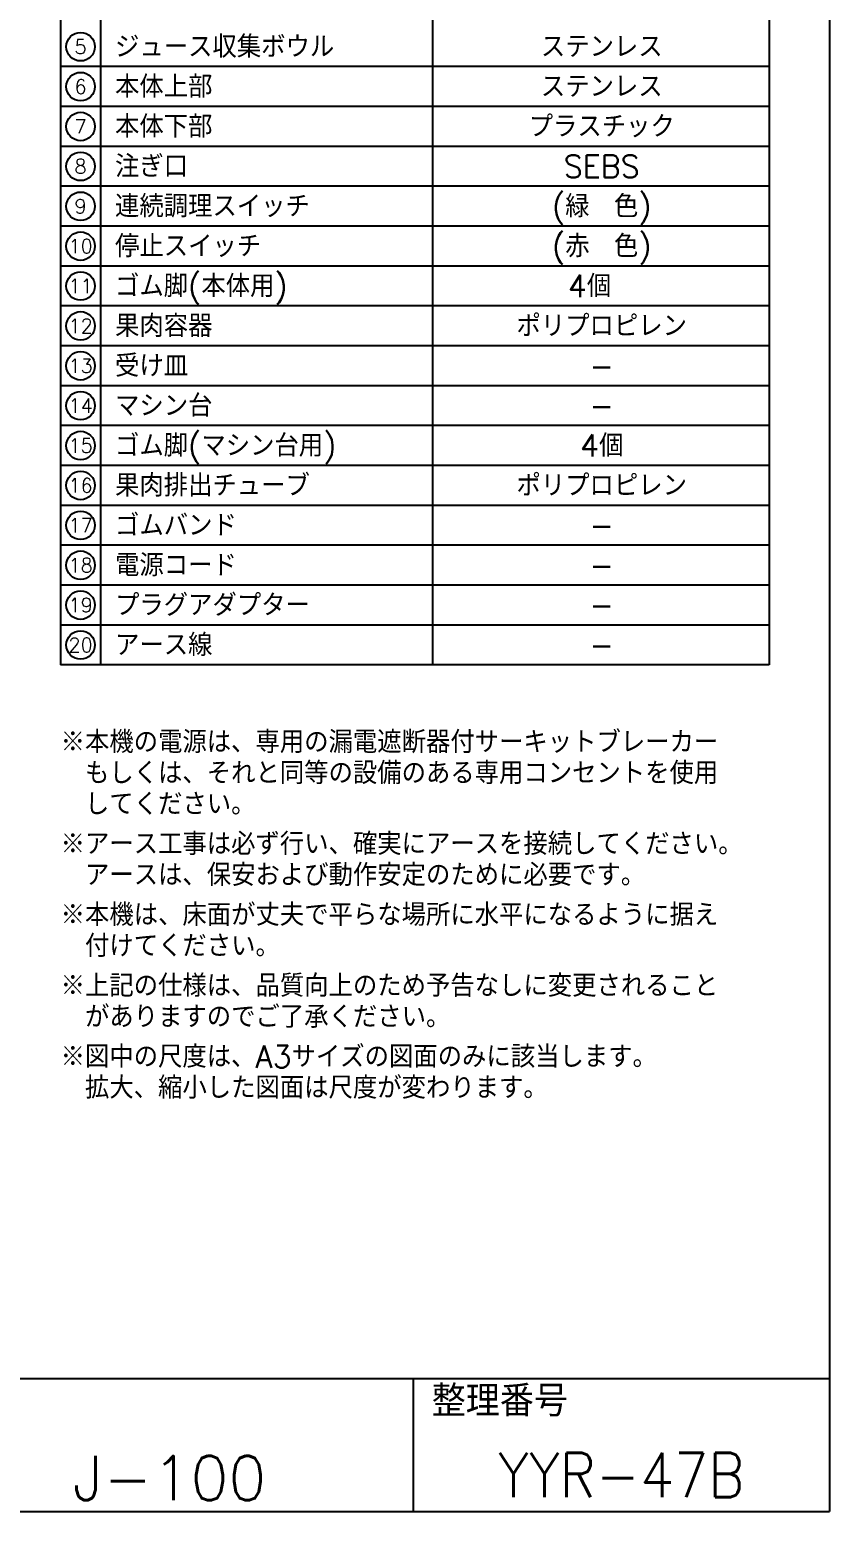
# Model space of a CAD drawing. Extents: x 115 to 2025, y 0 to 1377.
# Drawn here: x 1573 to 2025, y 0 to 836 of the extents above; entities that cross this region are included whole.
import ezdxf
from ezdxf.enums import TextEntityAlignment as Align

# ---------------------------------------------------------------- set-up
doc = ezdxf.new("R2010")
doc.units = 0
doc.header["$LTSCALE"] = 0.5
doc.layers.add('SIYOU', color=7, linetype='CONTINUOUS')
doc.layers.add('WAKU', color=7, linetype='CONTINUOUS')
doc.styles.get("Standard").update_dxf_attribs({"font": 'ROMANS', "bigfont": 'EXTFONT.shx'})

msp = doc.modelspace()

# ---------------------------------------------------------------- linework, layer by layer
at = {"layer": 'SIYOU', "color": 6}
for p, q in [((1591.01, 972.49), (1591.01, 477.51)), ((1991.01, 972.49), (1991.01, 477.51)), ((1991.01, 477.51), (1591.01, 477.51))]:
    msp.add_line(p, q, dxfattribs=at)
at = {"layer": 'SIYOU', "color": 7}
for p, q in [((1613.51, 972.49), (1613.51, 477.51)), ((1801.01, 972.49), (1801.01, 477.51)), ((1991.01, 815.01), (1591.01, 815.01)), ((1991.01, 792.51), (1591.01, 792.51)), ((1991.01, 770.01), (1591.01, 770.01)), ((1991.01, 747.51), (1591.01, 747.51)), ((1991.01, 725.01), (1591.01, 725.01)), ((1991.01, 702.51), (1591.01, 702.51)), ((1991.01, 680.01), (1591.01, 680.01)), ((1991.01, 657.51), (1591.01, 657.51)), ((1991.01, 635.01), (1591.01, 635.01)), ((1991.01, 612.51), (1591.01, 612.51)), ((1991.01, 590.01), (1591.01, 590.01)), ((1991.01, 567.51), (1591.01, 567.51)), ((1991.01, 545.01), (1591.01, 545.01)), ((1991.01, 522.51), (1591.01, 522.51)), ((1991.01, 500.01), (1591.01, 500.01))]:
    msp.add_line(p, q, dxfattribs=at)
for centre in [(1602.26, 826.26), (1602.26, 803.76), (1602.26, 781.26), (1602.26, 758.76), (1602.26, 736.26), (1602.26, 713.76), (1602.26, 691.26), (1602.26, 668.76), (1602.26, 646.26), (1602.26, 623.76), (1602.26, 601.26), (1602.26, 578.76), (1602.26, 556.26), (1602.26, 533.76), (1602.26, 511.26), (1602.26, 488.76)]:
    msp.add_circle(centre, 8.04, dxfattribs=at)
at = {"layer": 'WAKU', "color": 6}
for p, q in [((2025, 1376.75), (2025, 0)), ((115, 75), (2025, 75)), ((115, 0), (2025, 0))]:
    msp.add_line(p, q, dxfattribs=at)
at = {"layer": 'WAKU', "color": 7}
msp.add_line((1790, 75), (1790, 0), dxfattribs=at)

# ---------------------------------------------------------------- texts
at = {"layer": 'SIYOU', "color": 7}
for s, height, p in [('5', 8.04, (1602.26, 826.26)), ('6', 8.04, (1602.26, 803.76)), ('7', 8.04, (1602.26, 781.26)), ('8', 8.04, (1602.26, 758.76)), ('9', 8.04, (1602.26, 736.26)), ('10', 8.036, (1602.26, 713.76)), ('11', 8.036, (1602.26, 691.26)), ('12', 8.036, (1602.26, 668.76)), ('13', 8.036, (1602.26, 646.26)), ('14', 8.036, (1602.26, 623.76)), ('15', 8.036, (1602.26, 601.26)), ('16', 8.036, (1602.26, 578.76)), ('17', 8.036, (1602.26, 556.26)), ('18', 8.036, (1602.26, 533.76)), ('19', 8.036, (1602.26, 511.26)), ('20', 8.036, (1602.26, 488.76))]:
    msp.add_text(s, height=height, dxfattribs=at).set_placement(p, align=Align.MIDDLE)
for s, p in [('ジュース収集ボウル', (1621.72, 826.25)), ('本体上部', (1621.72, 803.75)), ('本体下部', (1621.72, 781.26)), ('注ぎ口', (1621.72, 758.76)), ('ゴム脚(本体用)', (1621.72, 691.26)), ('果肉容器', (1621.72, 668.76)), ('受け皿', (1621.72, 646.26)), ('マシン台', (1621.72, 623.76)), ('ゴム脚(マシン台用)', (1621.72, 601.26)), ('果肉排出チューブ', (1621.72, 578.76)), ('ゴムバンド', (1621.72, 556.26)), ('電源コード', (1621.72, 533.76)), ('プラグアダプター', (1621.72, 511.26)), ('アース線', (1621.72, 488.76))]:
    msp.add_text(s, height=12.5, dxfattribs=at).set_placement(p, align=Align.MIDDLE_LEFT)
at = {"layer": 'SIYOU', "color": 1}
for s, p in [('ステンレス', (1896.49, 826.28)), ('ステンレス', (1896.49, 803.78)), ('プラスチック', (1896.49, 781.28)), ('SEBS', (1896.49, 758.78)), ('(緑\u3000色)', (1896.49, 736.26)), ('(赤\u3000色)', (1896.49, 713.76)), ('4個\u3000', (1896.49, 691.28)), ('ポリプロピレン', (1896.49, 668.78)), ('-', (1896.49, 646.28)), ('-', (1896.49, 623.78)), ('4個', (1896.49, 601.28)), ('ポリプロピレン', (1896.49, 578.78)), ('-', (1896.49, 556.28)), ('-', (1896.49, 533.78)), ('-', (1896.49, 511.28)), ('-', (1896.49, 488.78))]:
    msp.add_text(s, height=12.5, dxfattribs=at).set_placement(p, align=Align.MIDDLE_CENTER)
at = {"layer": 'SIYOU'}
for s, p in [('連続調理スイッチ', (1621.72, 736.26)), ('停止スイッチ', (1621.72, 713.76))]:
    msp.add_text(s, height=12.5, dxfattribs=at).set_placement(p, align=Align.MIDDLE_LEFT)
at = {"layer": 'SIYOU', "color": 1}
for s, p in [('※本機の電源は、専用の漏電遮断器付サーキットブレーカー ', (1591.01, 427.79)), ('\u3000もしくは、それと同等の設備のある専用コンセントを使用', (1591.01, 410.29)), ('\u3000してください。', (1591.01, 392.79)), ('※アース工事は必ず行い、確実にアースを接続してください。', (1591.01, 370.29)), ('\u3000アースは、保安および動作安定のために必要です。', (1591.01, 352.79)), ('※本機は、床面が丈夫で平らな場所に水平になるように据え', (1591.01, 330.29)), ('\u3000付けてください。', (1591.01, 312.79)), ('※上記の仕様は、品質向上のため予告なしに変更されること', (1591.01, 290.29)), ('\u3000がありますのでご了承ください。', (1591.01, 272.79)), ('※図中の尺度は、A3サイズの図面のみに該当します。', (1591.01, 250.29)), ('\u3000拡大、縮小した図面は尺度が変わります。', (1591.01, 232.79))]:
    msp.add_text(s, height=12.5, dxfattribs=at).set_placement(p)
at = {"layer": 'WAKU'}
msp.add_text('整理番号', height=17.5, dxfattribs=at).set_placement((1800.43, 53.55))
at = {"layer": 'WAKU', "color": 1}
msp.add_text('J-100', height=25, dxfattribs=at).set_placement((1652.5, 18.75), align=Align.MIDDLE)
at = {"layer": 'WAKU', "color": 1, "width": 0.9}
msp.add_text('YYR-47B', height=25, dxfattribs=at).set_placement((1907.5, 8.02), align=Align.CENTER)

doc.saveas('drawing.dxf')
